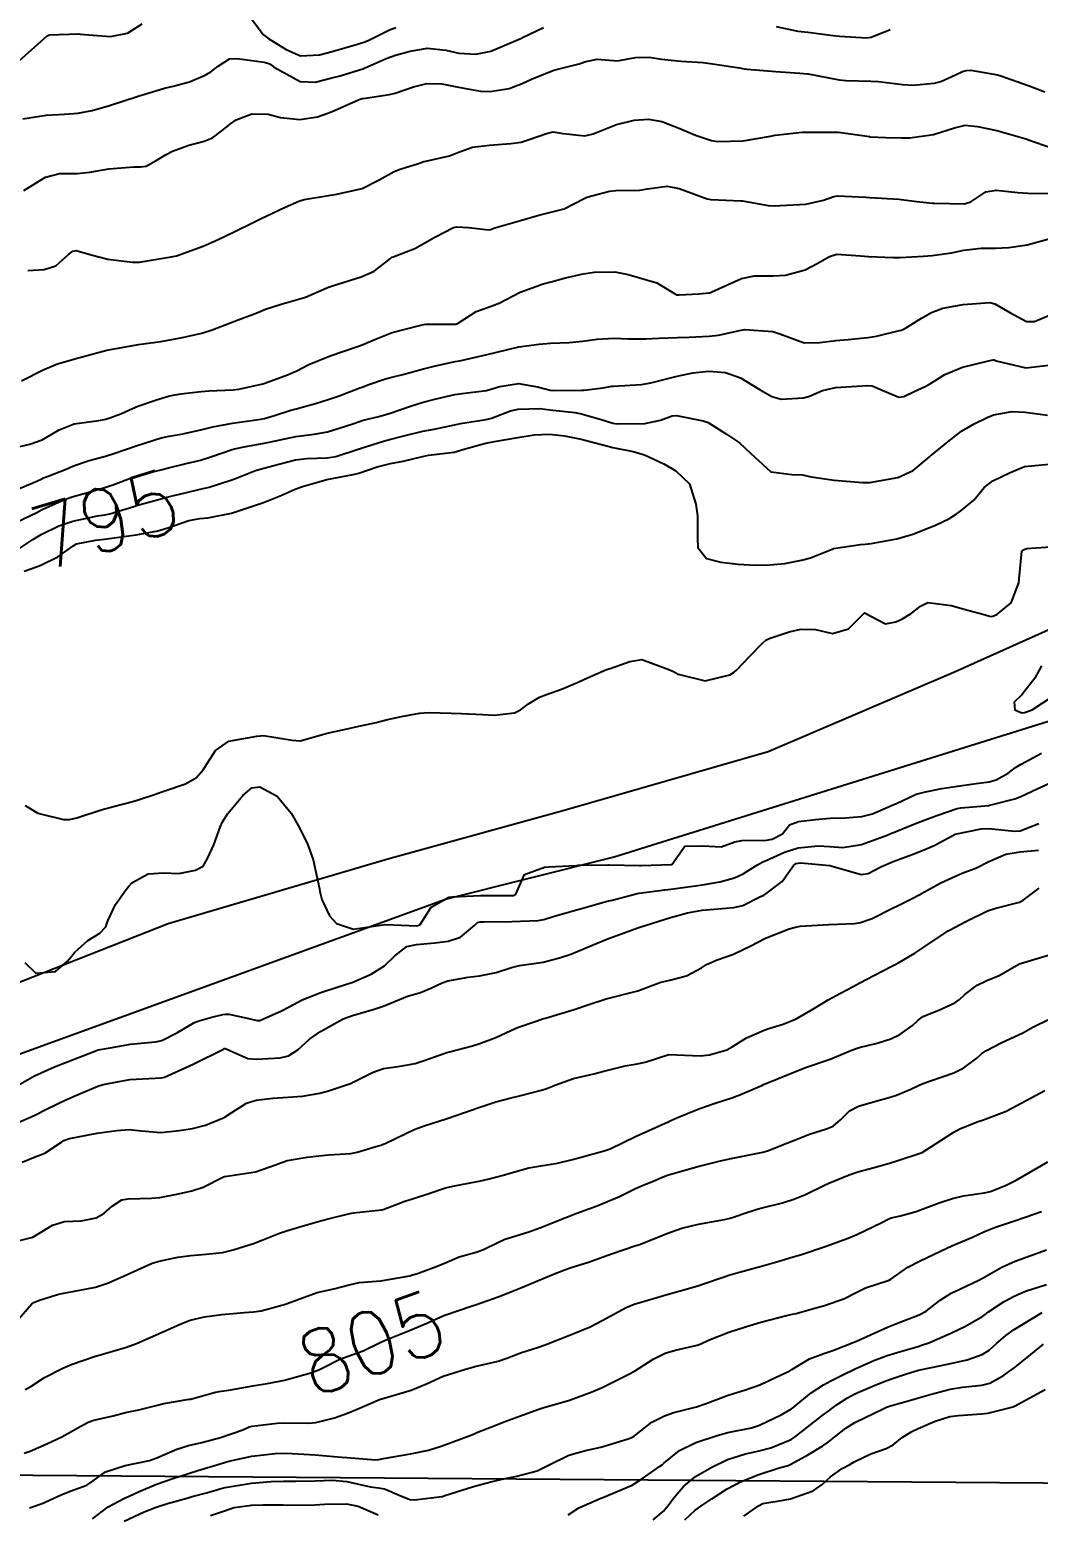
# Model space of a CAD drawing. Header units: metres. Extents: x 307586 to 320046, y 7427249 to 7434250.
# Drawn here: x 319369 to 319432.6, y 7428859.9 to 7428953.5 of the extents above; entities that cross this region are included whole.
import ezdxf
from ezdxf.enums import TextEntityAlignment as Align

# ---------------------------------------------------------------- set-up
doc = ezdxf.new("R2010")
doc.units = ezdxf.units.M
doc.header["$MEASUREMENT"] = 0
doc.linetypes.add('CONTINUO', pattern=[0])
for name, color, linetype in [('Cotas', 45, 'Continuous'), ('Curvas de Nivel 1m', 11, 'Continuous'), ('Curvas de Nivel 5m', 15, 'Continuous'), ('TEXTO', 45, 'Continuous'), ('Vias Secundárias', 230, 'Continuous')]:
    doc.layers.add(name, color=color, linetype=linetype)
doc.styles.add('Style-STANDARD', font='STANDARD.shx')

msp = doc.modelspace()

# ---------------------------------------------------------------- linework, layer by layer
at = {"layer": 'Curvas de Nivel 1m', "flags": 128}
for points, elevation in [([(319382.571, 7428954.732), (319383.719, 7428953.204), (319384.071, 7428952.963), (319385.152, 7428952.271), (319386.06, 7428951.873), (319387.269, 7428951.95), (319388.063, 7428952.164), (319389.507, 7428952.568), (319390.069, 7428952.742), (319390.342, 7428952.846), (319390.884, 7428953.112), (319391.67, 7428953.511), (319392.079, 7428953.662)], 787), ([(319368.124, 7428951.389), (319370.071, 7428953.133), (319370.224, 7428953.206), (319372.072, 7428953.262), (319372.156, 7428953.256), (319374.071, 7428953.098), (319375.148, 7428953.304), (319376.079, 7428953.907)], 787), ([(319368.533, 7428947.907), (319370.011, 7428948.139), (319371.163, 7428948.197), (319372.012, 7428948.262), (319372.908, 7428948.437), (319374.017, 7428948.749), (319375.691, 7428949.295), (319375.942, 7428949.373), (319376.025, 7428949.4), (319377.471, 7428949.836), (319378.033, 7428949.961), (319379.056, 7428950.236), (319380.044, 7428950.669), (319380.402, 7428950.882), (319380.859, 7428951.232), (319381.59, 7428951.692), (319382.058, 7428951.719), (319383.78, 7428951.478), (319384.055, 7428951.393), (319384.18, 7428951.324), (319384.352, 7428951.196), (319386.039, 7428950.272), (319386.987, 7428950.212), (319388.043, 7428950.486), (319388.559, 7428950.629), (319390.052, 7428951.081), (319390.082, 7428951.09), (319390.137, 7428951.119), (319391.462, 7428951.703), (319392.061, 7428951.916), (319392.977, 7428952.178), (319394.066, 7428952.369), (319395.242, 7428952.24), (319396.063, 7428952.058), (319397.125, 7428951.977), (319398.064, 7428952.167), (319400.015, 7428953.001), (319400.054, 7428953.019), (319400.073, 7428953.028), (319401.402, 7428953.668)], 788), ([(319416.087, 7428953.734), (319417.434, 7428953.445), (319418.082, 7428953.381), (319419.677, 7428953.168), (319420.078, 7428953.116), (319421.805, 7428953.014), (319422.078, 7428953.055), (319423.275, 7428953.538)], 788), ([(319368.597, 7428943.38), (319369.962, 7428944.219), (319370.86, 7428944.455), (319371.964, 7428944.466), (319372.759, 7428944.539), (319373.967, 7428944.749), (319375.555, 7428944.882), (319375.969, 7428944.876), (319376.333, 7428944.922), (319376.964, 7428945.28), (319377.588, 7428945.665), (319377.982, 7428945.867), (319379.007, 7428946.235), (319379.992, 7428946.498), (319380.513, 7428946.717), (319381.194, 7428947.228), (319381.64, 7428947.591), (319382.009, 7428947.844), (319383.002, 7428948.221), (319384.013, 7428948.206), (319384.808, 7428947.985), (319386.01, 7428947.855), (319387.145, 7428948.026), (319388.015, 7428948.344), (319389.758, 7428949.124), (319389.963, 7428949.182), (319390.024, 7428949.191), (319391.683, 7428949.449), (319392.029, 7428949.536), (319393.203, 7428949.921), (319394.039, 7428950.139), (319394.982, 7428950.123), (319396.036, 7428949.895), (319397.412, 7428949.656), (319398.032, 7428949.632), (319399.236, 7428949.811), (319400.04, 7428950.125), (319400.636, 7428950.402), (319402.053, 7428950.98), (319403.639, 7428951.382), (319404.059, 7428951.528), (319404.772, 7428951.661), (319406.059, 7428951.575), (319407.211, 7428951.769), (319408.062, 7428951.801), (319408.841, 7428951.678), (319410.06, 7428951.55), (319411.475, 7428951.45), (319412.058, 7428951.384), (319413.767, 7428951.132), (319414.055, 7428951.067), (319414.25, 7428951.032), (319416.054, 7428950.903), (319417.567, 7428950.795), (319418.052, 7428950.75), (319418.095, 7428950.746), (319420.047, 7428950.365), (319420.478, 7428950.324), (319422.046, 7428950.29), (319422.529, 7428950.252), (319424.043, 7428950.066), (319424.717, 7428950.036), (319426.045, 7428950.156), (319426.465, 7428950.267), (319427.403, 7428950.677), (319427.84, 7428950.887), (319428.056, 7428950.955), (319428.362, 7428950.972), (319430.053, 7428950.674), (319430.182, 7428950.639), (319432.043, 7428949.979), (319433.03, 7428949.618)], 789), ([(319368.451, 7428931.38), (319369.82, 7428932.06), (319370.733, 7428932.442), (319371.827, 7428932.771), (319373.833, 7428933.31), (319375.837, 7428933.677), (319377.249, 7428933.866), (319377.84, 7428933.958), (319378.706, 7428934.121), (319379.844, 7428934.379), (319380.487, 7428934.593), (319381.852, 7428935.115), (319382.128, 7428935.216), (319383.362, 7428935.695), (319383.863, 7428935.894), (319384.834, 7428936.22), (319385.873, 7428936.499), (319386.376, 7428936.664), (319387.528, 7428937.154), (319387.768, 7428937.267), (319387.885, 7428937.317), (319388.137, 7428937.398), (319389.891, 7428937.932), (319390.705, 7428938.302), (319391.747, 7428939.102), (319391.834, 7428939.171), (319391.904, 7428939.204), (319393.269, 7428939.73), (319393.918, 7428940.073), (319394.547, 7428940.447), (319395.727, 7428941.053), (319395.933, 7428941.088), (319396.653, 7428941.043), (319397.931, 7428940.901), (319398.042, 7428940.917), (319398.329, 7428941.024), (319399.938, 7428941.491), (319401.095, 7428941.835), (319401.943, 7428942.029), (319402.691, 7428942.227), (319403.952, 7428942.872), (319404.137, 7428942.957), (319405.558, 7428943.337), (319405.96, 7428943.382), (319407.467, 7428943.409), (319407.962, 7428943.483), (319409.19, 7428943.666), (319409.963, 7428943.52), (319411.731, 7428942.862), (319411.952, 7428942.809), (319413.852, 7428942.741), (319413.952, 7428942.733), (319415.582, 7428942.447), (319415.949, 7428942.425), (319416.319, 7428942.436), (319417.95, 7428942.524), (319419.069, 7428942.773), (319419.714, 7428943.006), (319419.957, 7428943.047), (319421.731, 7428942.968), (319421.956, 7428942.95), (319423.831, 7428942.836), (319423.955, 7428942.822), (319424.953, 7428942.7), (319425.952, 7428942.586), (319426.057, 7428942.584), (319427.952, 7428942.553), (319428.359, 7428942.664), (319429.314, 7428943.299), (319429.964, 7428943.411), (319431.32, 7428943.269), (319431.962, 7428943.224), (319433.357, 7428943.204)], 791), ([(319367.996, 7428927.15), (319368.985, 7428927.372), (319369.766, 7428927.651), (319370.838, 7428928.284), (319371.776, 7428928.661), (319373.342, 7428928.88), (319373.78, 7428928.968), (319374.037, 7428929.051), (319374.732, 7428929.301), (319375.459, 7428929.622), (319375.79, 7428929.769), (319376.91, 7428930.165), (319377.8, 7428930.428), (319378.503, 7428930.559), (319379.805, 7428930.712), (319380.288, 7428930.753), (319381.807, 7428930.807), (319382.171, 7428930.851), (319383.686, 7428931.192), (319383.813, 7428931.229), (319385.244, 7428931.751), (319385.821, 7428932.016), (319386.581, 7428932.407), (319387.831, 7428932.915), (319388.474, 7428933.14), (319389.838, 7428933.616), (319390.906, 7428934.046), (319391.846, 7428934.42), (319393.656, 7428934.878), (319393.852, 7428934.933), (319393.964, 7428934.957), (319395.852, 7428934.962), (319395.927, 7428934.974), (319396.076, 7428935.048), (319397.154, 7428935.747), (319397.868, 7428936.01), (319398.604, 7428936.287), (319399.882, 7428936.956), (319399.913, 7428936.969), (319399.99, 7428936.999), (319401.381, 7428937.492), (319401.889, 7428937.624), (319402.79, 7428937.865), (319403.895, 7428938.136), (319404.613, 7428938.226), (319405.896, 7428938.246), (319406.736, 7428938.08), (319407.891, 7428937.756), (319408.551, 7428937.562), (319409.667, 7428936.883), (319409.805, 7428936.804), (319409.882, 7428936.792), (319409.966, 7428936.795), (319411.204, 7428936.867), (319411.82, 7428936.924), (319411.884, 7428936.936), (319412.01, 7428936.984), (319413.893, 7428937.834), (319414.712, 7428938.005), (319415.895, 7428937.994), (319416.662, 7428938.035), (319417.899, 7428938.386), (319418.674, 7428938.778), (319419.446, 7428939.231), (319419.912, 7428939.367), (319421.396, 7428939.26), (319421.91, 7428939.217), (319423.46, 7428939.167), (319423.91, 7428939.162), (319425.372, 7428939.235), (319425.912, 7428939.286), (319427.132, 7428939.46), (319427.917, 7428939.622), (319429.012, 7428939.746), (319429.92, 7428939.748), (319430.763, 7428939.789), (319431.923, 7428939.948), (319433.821, 7428940.482)], 792), ([(319367.722, 7428924.337), (319369.421, 7428925.056), (319369.731, 7428925.201), (319369.843, 7428925.248), (319370.145, 7428925.356), (319371.277, 7428925.807), (319371.743, 7428926.004), (319372.73, 7428926.344), (319373.753, 7428926.618), (319374.278, 7428926.782), (319375.763, 7428927.29), (319377.266, 7428927.777), (319377.769, 7428927.89), (319378.526, 7428928.014), (319379.773, 7428928.278), (319380.54, 7428928.467), (319381.778, 7428928.714), (319383.553, 7428928.966), (319383.781, 7428929.008), (319384.416, 7428929.184), (319385.446, 7428929.516), (319385.79, 7428929.613), (319387.008, 7428929.945), (319387.799, 7428930.196), (319388.502, 7428930.439), (319389.81, 7428930.937), (319389.946, 7428930.984), (319390.314, 7428931.115), (319391.42, 7428931.501), (319391.818, 7428931.613), (319392.515, 7428931.784), (319393.824, 7428932.136), (319394.574, 7428932.314), (319395.828, 7428932.586), (319396.211, 7428932.664), (319397.833, 7428933.03), (319399.838, 7428933.515), (319401.127, 7428933.7), (319401.844, 7428933.749), (319403.012, 7428933.796), (319403.847, 7428933.888), (319404.775, 7428934.015), (319405.85, 7428934.06), (319406.738, 7428934.033), (319407.85, 7428934.02), (319408.682, 7428934.066), (319409.851, 7428934.113), (319410.587, 7428934.138), (319411.853, 7428934.199), (319412.443, 7428934.263), (319413.859, 7428934.58), (319414.081, 7428934.607), (319415.858, 7428934.495), (319416.314, 7428934.347), (319417.848, 7428933.779), (319418.832, 7428933.791), (319419.85, 7428933.927), (319420.616, 7428933.988), (319421.853, 7428934.101), (319422.403, 7428934.184), (319423.86, 7428934.544), (319423.987, 7428934.583), (319424.241, 7428934.706), (319425.24, 7428935.325), (319425.873, 7428935.681), (319426.602, 7428935.956), (319427.878, 7428936.189), (319429.549, 7428936.315), (319429.879, 7428936.227), (319430.816, 7428935.688), (319431.868, 7428935.111), (319432.382, 7428935.126), (319433.874, 7428935.747)], 793), ([(319367.701, 7428922.24), (319369.415, 7428923.069), (319369.712, 7428923.235), (319369.796, 7428923.276), (319369.992, 7428923.357), (319371.174, 7428923.89), (319371.72, 7428924.086), (319372.783, 7428924.383), (319373.726, 7428924.647), (319374.224, 7428924.809), (319375.495, 7428925.292), (319375.664, 7428925.361), (319375.734, 7428925.382), (319377.249, 7428925.766), (319377.742, 7428925.897), (319378.838, 7428926.162), (319379.75, 7428926.38), (319380.412, 7428926.575), (319381.76, 7428927.051), (319381.89, 7428927.089), (319382.508, 7428927.209), (319383.765, 7428927.437), (319384.093, 7428927.514), (319385.77, 7428927.86), (319386.926, 7428928.004), (319387.773, 7428928.166), (319389.295, 7428928.644), (319389.78, 7428928.818), (319390.011, 7428928.888), (319390.929, 7428929.109), (319391.598, 7428929.29), (319391.787, 7428929.353), (319393.075, 7428929.799), (319393.797, 7428930.029), (319394.613, 7428930.25), (319395.805, 7428930.506), (319396.272, 7428930.58), (319397.809, 7428930.776), (319398.015, 7428930.822), (319398.648, 7428931.017), (319399.815, 7428931.2), (319401.022, 7428930.988), (319401.81, 7428930.789), (319402.018, 7428930.769), (319403.81, 7428930.784), (319403.967, 7428930.792), (319405.17, 7428930.936), (319405.713, 7428931.032), (319405.814, 7428931.042), (319407.575, 7428931.153), (319407.816, 7428931.177), (319408.158, 7428931.246), (319409.821, 7428931.67), (319410.812, 7428931.881), (319411.824, 7428931.982), (319412.882, 7428931.903), (319413.82, 7428931.564), (319415.07, 7428930.817), (319415.807, 7428930.394), (319416.386, 7428930.222), (319417.806, 7428930.299), (319418.182, 7428930.41), (319418.996, 7428930.772), (319419.815, 7428930.947), (319421.503, 7428931.057), (319421.816, 7428931.079), (319422.142, 7428931.061), (319422.903, 7428930.724), (319423.807, 7428930.337), (319424.126, 7428930.389), (319424.775, 7428930.7), (319425.489, 7428931.02), (319425.818, 7428931.214), (319426.721, 7428931.784), (319427.829, 7428932.247), (319429.484, 7428932.645), (319429.778, 7428932.696), (319429.834, 7428932.693), (319429.969, 7428932.639), (319431.829, 7428932.205), (319433.65, 7428932.411)], 794), ([(319368.636, 7428919.375), (319369.394, 7428919.637), (319369.669, 7428919.739), (319370.757, 7428920.268), (319371.687, 7428920.952), (319371.936, 7428921.089), (319373.136, 7428921.318), (319373.694, 7428921.392), (319375.374, 7428921.616), (319375.697, 7428921.667), (319377.053, 7428921.922), (319377.701, 7428922.105), (319379.01, 7428922.555), (319379.707, 7428922.688), (319380.208, 7428922.735), (319381.711, 7428923.035), (319382.272, 7428923.212), (319383.718, 7428923.704), (319384.777, 7428924.125), (319385.727, 7428924.539), (319386.194, 7428924.7), (319387.733, 7428925.15), (319389.396, 7428925.467), (319389.74, 7428925.561), (319390.908, 7428925.946), (319391.749, 7428926.151), (319392.539, 7428926.301), (319393.756, 7428926.607), (319394.142, 7428926.681), (319395.76, 7428926.882), (319395.898, 7428926.911), (319396.305, 7428927.045), (319397.439, 7428927.36), (319397.767, 7428927.438), (319398.298, 7428927.552), (319399.771, 7428927.799), (319400.798, 7428927.965), (319401.773, 7428928.013), (319402.716, 7428927.91), (319403.77, 7428927.688), (319405.453, 7428927.246), (319405.765, 7428927.172), (319407.05, 7428926.917), (319407.761, 7428926.715), (319408.996, 7428926.133), (319409.751, 7428925.692), (319410.598, 7428924.871), (319411.004, 7428923.587), (319411.106, 7428922.866), (319411.119, 7428921.445), (319411.125, 7428920.866), (319411.682, 7428920.165), (319412.583, 7428919.943), (319413.678, 7428919.819), (319414.745, 7428919.751), (319415.677, 7428919.77), (319416.626, 7428919.853), (319417.682, 7428920.052), (319418.251, 7428920.215), (319419.603, 7428920.761), (319419.693, 7428920.79), (319421.389, 7428921.05), (319421.696, 7428921.082), (319422.079, 7428921.116), (319423.7, 7428921.401), (319424.691, 7428921.712), (319425.707, 7428922.106), (319426.121, 7428922.273), (319426.977, 7428922.677), (319427.427, 7428922.963), (319427.72, 7428923.174), (319428.541, 7428923.847), (319429.201, 7428924.648), (319429.747, 7428925.063), (319430.8, 7428925.582), (319431.756, 7428925.966), (319433.279, 7428926.118)], 796), ([(319368.693, 7428904.58), (319369.48, 7428904.103), (319371.116, 7428903.704), (319371.476, 7428903.693), (319371.943, 7428903.798), (319373.483, 7428904.312), (319374.263, 7428904.524), (319375.488, 7428904.846), (319375.829, 7428904.948), (319376.841, 7428905.277), (319377.321, 7428905.446), (319377.496, 7428905.504), (319378.797, 7428905.958), (319379.51, 7428906.351), (319379.927, 7428906.825), (319380.166, 7428907.234), (319380.703, 7428908.056), (319381.537, 7428908.649), (319383.301, 7428908.954), (319383.541, 7428908.988), (319383.736, 7428908.993), (319385.538, 7428908.706), (319386.039, 7428908.664), (319387.542, 7428909.081), (319387.753, 7428909.147), (319389.205, 7428909.468), (319389.549, 7428909.537), (319390.836, 7428909.825), (319391.556, 7428910.002), (319392.446, 7428910.201), (319393.563, 7428910.415), (319394.171, 7428910.457), (319395.563, 7428910.411), (319396.212, 7428910.395), (319397.562, 7428910.329), (319398.298, 7428910.283), (319399.564, 7428910.431), (319399.94, 7428910.623), (319400.439, 7428910.991), (319401.146, 7428911.415), (319401.579, 7428911.579), (319402.541, 7428911.924), (319403.587, 7428912.375), (319403.985, 7428912.55), (319404.847, 7428912.937), (319405.365, 7428913.164), (319405.598, 7428913.237), (319406.848, 7428913.673), (319407.606, 7428913.788), (319409.309, 7428913.173), (319409.595, 7428913.03), (319409.902, 7428912.877), (319411.589, 7428912.452), (319413.16, 7428912.836), (319413.431, 7428912.997), (319413.598, 7428913.136), (319414.421, 7428914.012), (319415.202, 7428914.814), (319415.425, 7428915.011), (319415.626, 7428915.127), (319416.897, 7428915.531), (319417.632, 7428915.716), (319418.552, 7428915.696), (319419.63, 7428915.427), (319420.643, 7428915.74), (319421.643, 7428916.74), (319422.97, 7428916.054), (319423.638, 7428916.168), (319424.015, 7428916.331), (319424.604, 7428916.7), (319425.181, 7428917.161), (319425.65, 7428917.386), (319427.125, 7428917.199), (319427.647, 7428917.052), (319427.947, 7428916.966), (319429.112, 7428916.648), (319429.529, 7428916.529), (319429.642, 7428916.504), (319429.758, 7428916.523), (319429.991, 7428916.637), (319430.9, 7428917.378), (319431.387, 7428918.623), (319431.415, 7428918.874), (319431.585, 7428920.621), (319431.642, 7428920.672), (319431.694, 7428920.704), (319431.874, 7428920.796), (319433.696, 7428920.93)], 797), ([(319432.82, 7428913.387), (319432.399, 7428912.608), (319431.582, 7428911.566), (319431.095, 7428911.107), (319431.131, 7428910.624), (319431.57, 7428910.438), (319431.737, 7428910.451), (319432.232, 7428910.61), (319433.582, 7428911.503)], 797), ([(319368.674, 7428894.679), (319369.359, 7428894.01), (319370.601, 7428894.107), (319371.367, 7428894.769), (319371.821, 7428895.333), (319372.64, 7428896.066), (319373.391, 7428896.535), (319373.779, 7428896.924), (319373.912, 7428897.305), (319374.381, 7428898.333), (319375.07, 7428899.294), (319375.23, 7428899.488), (319375.429, 7428899.699), (319376.447, 7428900.27), (319377.439, 7428900.335), (319378.392, 7428900.302), (319379.442, 7428900.5), (319379.916, 7428900.765), (319380.193, 7428901.233), (319380.598, 7428902.092), (319380.995, 7428903.225), (319381.138, 7428903.562), (319381.481, 7428904.075), (319382.423, 7428905.206), (319383.002, 7428905.696), (319383.501, 7428905.755), (319384.59, 7428905.179), (319385.482, 7428904.103), (319385.998, 7428903.165), (319386.528, 7428902.094), (319386.854, 7428901.156), (319387.257, 7428899.32), (319387.284, 7428899.151), (319387.418, 7428898.645), (319387.892, 7428897.627), (319388.334, 7428897.136), (319389.398, 7428896.779), (319389.688, 7428896.827), (319391.403, 7428897.08), (319391.424, 7428897.078), (319393.402, 7428897), (319393.464, 7428897.007), (319393.605, 7428897.068), (319394.309, 7428898.166), (319395.42, 7428898.795), (319395.638, 7428898.83), (319397.422, 7428898.899), (319399.32, 7428898.9), (319399.422, 7428898.901), (319399.509, 7428898.912), (319399.657, 7428898.998), (319400.204, 7428900.229), (319401.449, 7428900.696), (319401.706, 7428900.72), (319403.451, 7428900.807), (319403.586, 7428900.814), (319405.452, 7428900.848), (319405.533, 7428900.847), (319407.451, 7428900.795), (319407.561, 7428900.799), (319409.453, 7428900.867), (319409.505, 7428900.879), (319410.323, 7428902.012), (319411.465, 7428902.033), (319412.607, 7428901.985), (319413.467, 7428902.288), (319413.917, 7428902.377), (319415.469, 7428902.393), (319415.818, 7428902.457), (319416.47, 7428902.8), (319416.922, 7428903.355), (319417.485, 7428903.568), (319418.555, 7428903.705), (319419.488, 7428903.776), (319420.425, 7428903.815), (319421.49, 7428903.89), (319422.159, 7428904.064), (319423.502, 7428904.639), (319423.552, 7428904.659), (319423.663, 7428904.708), (319424.916, 7428905.289), (319425.51, 7428905.44), (319426.54, 7428905.652), (319427.514, 7428905.814), (319428.85, 7428905.984), (319429.517, 7428906.074), (319429.954, 7428906.2), (319430.707, 7428906.628), (319431.174, 7428906.976), (319431.529, 7428907.197), (319432.817, 7428907.882)], 798), ([(319367.901, 7428886.753), (319368.981, 7428887.365), (319369.285, 7428887.526), (319370.549, 7428888.089), (319371.293, 7428888.389), (319373.078, 7428889.091), (319373.302, 7428889.17), (319373.415, 7428889.196), (319374.059, 7428889.302), (319375.108, 7428889.49), (319375.306, 7428889.52), (319376.915, 7428889.668), (319377.31, 7428889.763), (319378.309, 7428890.264), (319379.327, 7428890.872), (319379.584, 7428890.983), (319380.464, 7428891.229), (319381.159, 7428891.397), (319381.335, 7428891.422), (319381.533, 7428891.415), (319382.505, 7428891.202), (319383.33, 7428891.02), (319383.49, 7428891.029), (319383.877, 7428891.185), (319384.873, 7428891.639), (319385.34, 7428891.883), (319386.175, 7428892.332), (319387.349, 7428892.787), (319388.445, 7428893.134), (319389.356, 7428893.446), (319390.525, 7428893.945), (319391.367, 7428894.472), (319392.025, 7428895.09), (319392.777, 7428895.684), (319393.384, 7428895.819), (319394.533, 7428895.911), (319395.388, 7428896.034), (319396.163, 7428896.271), (319397.053, 7428897.034), (319397.233, 7428897.203), (319397.405, 7428897.247), (319397.622, 7428897.244), (319399.406, 7428897.266), (319401.06, 7428897.33), (319401.407, 7428897.391), (319402.011, 7428897.573), (319403.413, 7428897.977), (319404.164, 7428898.194), (319405.419, 7428898.541), (319405.727, 7428898.62), (319406.849, 7428898.916), (319407.312, 7428899.024), (319407.425, 7428899.045), (319409.054, 7428899.26), (319409.429, 7428899.307), (319410.809, 7428899.489), (319411.434, 7428899.577), (319412.514, 7428899.767), (319413.441, 7428900.016), (319413.999, 7428900.27), (319414.863, 7428900.816), (319415.245, 7428901.022), (319415.456, 7428901.113), (319416.612, 7428901.648), (319417.464, 7428901.908), (319418.733, 7428902.039), (319419.465, 7428901.998), (319420.279, 7428901.937), (319421.467, 7428902.121), (319423.076, 7428902.716), (319423.351, 7428902.835), (319423.476, 7428902.883), (319424.771, 7428903.41), (319425.488, 7428903.682), (319426.224, 7428903.951), (319427.499, 7428904.388), (319427.73, 7428904.436), (319429.502, 7428904.592), (319429.544, 7428904.598), (319429.729, 7428904.638), (319431.132, 7428904.998), (319431.508, 7428905.145), (319432.544, 7428905.636), (319433.518, 7428906.082)], 799), ([(319368.49, 7428882.091), (319369.218, 7428882.384), (319369.921, 7428882.658), (319370.982, 7428883.343), (319371.135, 7428883.439), (319371.234, 7428883.489), (319371.48, 7428883.581), (319373.239, 7428883.918), (319374.468, 7428884.071), (319375.242, 7428884.148), (319376.03, 7428884.068), (319377.24, 7428883.96), (319378.413, 7428884.077), (319379.243, 7428884.202), (319380.07, 7428884.406), (319381.25, 7428884.895), (319381.737, 7428885.213), (319382.653, 7428885.808), (319383.265, 7428885.991), (319384.327, 7428886.119), (319385.268, 7428886.19), (319386.179, 7428886.246), (319387.272, 7428886.426), (319387.829, 7428886.58), (319389.282, 7428887.069), (319389.318, 7428887.084), (319389.39, 7428887.119), (319390.639, 7428887.757), (319391.292, 7428887.981), (319392.349, 7428888.14), (319393.295, 7428888.304), (319393.865, 7428888.496), (319395.302, 7428889.002), (319395.459, 7428889.048), (319396.909, 7428889.425), (319397.311, 7428889.546), (319398.379, 7428889.948), (319399.324, 7428890.384), (319399.754, 7428890.569), (319400.936, 7428890.984), (319401.233, 7428891.082), (319401.334, 7428891.114), (319401.527, 7428891.169), (319403.341, 7428891.709), (319404.257, 7428892.028), (319405.347, 7428892.388), (319407.353, 7428892.9), (319408.809, 7428893.437), (319409.363, 7428893.574), (319410.41, 7428893.827), (319411.375, 7428894.348), (319411.683, 7428894.551), (319412.364, 7428894.845), (319413.387, 7428895.208), (319414.486, 7428895.725), (319415.397, 7428896.218), (319416.902, 7428896.795), (319417.295, 7428896.9), (319417.404, 7428896.937), (319417.591, 7428896.974), (319419.406, 7428897.074), (319421.011, 7428897.14), (319421.407, 7428897.192), (319422.144, 7428897.462), (319423.417, 7428898.106), (319423.819, 7428898.306), (319424.616, 7428898.698), (319425.141, 7428898.979), (319425.43, 7428899.146), (319426.433, 7428899.685), (319427.445, 7428900.153), (319427.806, 7428900.306), (319428.711, 7428900.651), (319429.457, 7428901.02), (319430.57, 7428901.521), (319431.463, 7428901.66), (319432.621, 7428901.759)], 801), ([(319367.585, 7428876.947), (319369.163, 7428877.36), (319370.405, 7428878.114), (319371.173, 7428878.348), (319372.233, 7428878.383), (319373.175, 7428878.568), (319373.646, 7428878.837), (319374.184, 7428879.3), (319374.781, 7428879.702), (319375.19, 7428879.772), (319376.656, 7428879.803), (319377.192, 7428879.857), (319378.365, 7428880.079), (319379.199, 7428880.279), (319379.929, 7428880.506), (319381.212, 7428881.151), (319381.26, 7428881.171), (319381.561, 7428881.215), (319383.216, 7428881.479), (319384.489, 7428881.909), (319385.223, 7428882.193), (319386.476, 7428882.402), (319387.226, 7428882.48), (319387.82, 7428882.541), (319389.228, 7428882.638), (319389.632, 7428882.713), (319390.955, 7428883.103), (319391.17, 7428883.164), (319391.234, 7428883.188), (319391.404, 7428883.266), (319393.244, 7428884.141), (319393.919, 7428884.39), (319395.251, 7428884.809), (319395.92, 7428885.04), (319396.895, 7428885.389), (319397.26, 7428885.517), (319398.383, 7428885.892), (319399.27, 7428886.124), (319399.971, 7428886.295), (319401.278, 7428886.631), (319401.542, 7428886.713), (319402.164, 7428886.967), (319403.287, 7428887.358), (319404.571, 7428887.657), (319405.292, 7428887.838), (319406.546, 7428888.161), (319407.297, 7428888.284), (319407.806, 7428888.387), (319409.303, 7428888.88), (319411.302, 7428888.79), (319411.864, 7428888.852), (319412.967, 7428889.176), (319413.311, 7428889.357), (319414.213, 7428889.928), (319415.327, 7428890.417), (319415.622, 7428890.512), (319416.529, 7428890.792), (319417.336, 7428891.117), (319418.387, 7428891.725), (319419.349, 7428892.323), (319419.628, 7428892.48), (319420.128, 7428892.752), (319420.935, 7428893.169), (319421.363, 7428893.387), (319422.248, 7428893.849), (319423.379, 7428894.454), (319423.548, 7428894.541), (319423.865, 7428894.705), (319424.817, 7428895.268), (319425.393, 7428895.654), (319426.923, 7428896.667), (319427.406, 7428896.939), (319428.004, 7428897.249), (319429.416, 7428897.932), (319429.942, 7428898.111), (319431.422, 7428898.484), (319431.672, 7428898.616), (319432.665, 7428899.371)], 802), ([(319368.278, 7428872.186), (319369.11, 7428873.137), (319369.233, 7428873.237), (319369.54, 7428873.356), (319370.725, 7428873.736), (319371.118, 7428873.821), (319371.704, 7428873.916), (319373.122, 7428874.204), (319373.95, 7428874.477), (319375.13, 7428874.984), (319375.774, 7428875.28), (319376.705, 7428875.701), (319377.142, 7428875.834), (319378.313, 7428876.081), (319379.147, 7428876.202), (319380.112, 7428876.267), (319381.15, 7428876.388), (319381.808, 7428876.555), (319383.16, 7428876.98), (319383.315, 7428877.034), (319383.69, 7428877.185), (319384.734, 7428877.608), (319385.169, 7428877.756), (319386.016, 7428878.002), (319387.175, 7428878.34), (319387.805, 7428878.505), (319389.18, 7428878.838), (319389.417, 7428878.882), (319391.183, 7428879.076), (319391.286, 7428879.098), (319392.655, 7428879.614), (319393.194, 7428879.795), (319394.151, 7428880.108), (319395.204, 7428880.464), (319395.674, 7428880.575), (319397.21, 7428880.858), (319397.344, 7428880.885), (319397.888, 7428881.013), (319398.943, 7428881.276), (319399.217, 7428881.362), (319400.475, 7428881.733), (319401.222, 7428881.85), (319402.272, 7428882.013), (319403.226, 7428882.245), (319403.769, 7428882.403), (319405.232, 7428882.789), (319405.593, 7428882.925), (319407.241, 7428883.714), (319408.051, 7428884.086), (319409.259, 7428884.626), (319409.435, 7428884.703), (319409.814, 7428884.874), (319410.835, 7428885.297), (319411.269, 7428885.463), (319412.233, 7428885.806), (319413.276, 7428886.149), (319413.774, 7428886.329), (319414.929, 7428886.814), (319415.174, 7428886.921), (319415.285, 7428886.971), (319415.596, 7428887.115), (319417.293, 7428887.81), (319417.991, 7428888.078), (319419.301, 7428888.52), (319419.475, 7428888.584), (319419.886, 7428888.754), (319420.884, 7428889.17), (319421.311, 7428889.307), (319422.453, 7428889.586), (319423.32, 7428889.862), (319423.886, 7428890.143), (319424.685, 7428890.696), (319425.021, 7428891.009), (319425.339, 7428891.269), (319426.345, 7428891.677), (319427.348, 7428892.137), (319427.653, 7428892.354), (319427.991, 7428892.654), (319428.764, 7428893.244), (319429.366, 7428893.537), (319430.148, 7428893.856), (319431.382, 7428894.571), (319431.415, 7428894.587), (319431.495, 7428894.618), (319433.389, 7428895.18)], 803), ([(319368.681, 7428867.729), (319369.049, 7428867.933), (319369.907, 7428868.499), (319371.06, 7428869.084), (319371.663, 7428869.331), (319373.071, 7428869.822), (319374.22, 7428870.154), (319375.08, 7428870.399), (319375.723, 7428870.641), (319377.093, 7428871.26), (319378.477, 7428871.868), (319379.102, 7428872.106), (319380.005, 7428872.33), (319381.105, 7428872.472), (319382.505, 7428872.597), (319383.107, 7428872.642), (319383.591, 7428872.703), (319385.113, 7428873.129), (319385.211, 7428873.169), (319387.12, 7428873.86), (319388.172, 7428874.08), (319389.125, 7428874.339), (319389.76, 7428874.48), (319391.128, 7428874.598), (319392.961, 7428874.903), (319393.132, 7428874.963), (319393.208, 7428874.993), (319393.442, 7428875.067), (319394.685, 7428875.51), (319395.143, 7428875.71), (319396.083, 7428876.102), (319397.154, 7428876.405), (319397.608, 7428876.564), (319398.52, 7428877.006), (319398.953, 7428877.214), (319399.166, 7428877.291), (319400.466, 7428877.691), (319401.173, 7428877.941), (319402.812, 7428878.588), (319403.181, 7428878.733), (319403.339, 7428878.791), (319403.734, 7428878.944), (319404.788, 7428879.335), (319405.191, 7428879.487), (319406.19, 7428879.924), (319407.206, 7428880.411), (319407.544, 7428880.56), (319408.325, 7428880.889), (319408.943, 7428881.155), (319409.217, 7428881.253), (319410.47, 7428881.618), (319411.223, 7428881.834), (319412.555, 7428882.169), (319413.228, 7428882.306), (319413.663, 7428882.392), (319415.232, 7428882.712), (319415.536, 7428882.805), (319416.757, 7428883.271), (319417.243, 7428883.465), (319418.17, 7428883.849), (319419.254, 7428884.181), (319419.664, 7428884.349), (319420.131, 7428884.751), (319420.702, 7428885.312), (319421.272, 7428885.605), (319422.521, 7428885.967), (319423.278, 7428886.191), (319423.667, 7428886.318), (319424.578, 7428886.697), (319425.051, 7428886.927), (319425.286, 7428887.029), (319425.825, 7428887.219), (319427.294, 7428887.72), (319427.928, 7428888.023), (319428.729, 7428888.646), (319429.037, 7428888.913), (319429.31, 7428889.102), (319430.31, 7428889.638), (319431.325, 7428890.092), (319431.677, 7428890.266), (319432.276, 7428890.606), (319433.338, 7428891.124)], 804), ([(319368.952, 7428860.269), (319369.77, 7428860.536), (319370.96, 7428861.097), (319371.524, 7428861.332), (319372.576, 7428861.708), (319372.973, 7428861.977), (319373.753, 7428862.535), (319374.989, 7428862.948), (319376.543, 7428863.267), (319376.995, 7428863.422), (319378.267, 7428863.981), (319379.003, 7428864.2), (319379.835, 7428864.402), (319381.008, 7428864.706), (319382.434, 7428865.199), (319382.828, 7428865.38), (319383.017, 7428865.431), (319384.588, 7428865.606), (319385.02, 7428865.627), (319386.558, 7428865.609), (319387.021, 7428865.65), (319388.209, 7428865.944), (319389.03, 7428866.243), (319389.645, 7428866.503), (319391.043, 7428867.1), (319393.049, 7428867.699), (319394.009, 7428868.105), (319395.058, 7428868.573), (319396.468, 7428869.029), (319396.934, 7428869.152), (319397.065, 7428869.186), (319398.544, 7428869.532), (319399.074, 7428869.709), (319400.005, 7428870.065), (319401.084, 7428870.404), (319401.51, 7428870.55), (319402.509, 7428870.959), (319403.095, 7428871.186), (319404.337, 7428871.701), (319405.105, 7428872.093), (319406.604, 7428872.908), (319407.115, 7428873.117), (319408.485, 7428873.521), (319409.121, 7428873.708), (319410.022, 7428873.973), (319411.134, 7428874.289), (319411.562, 7428874.428), (319412.726, 7428874.836), (319413.144, 7428874.966), (319414.597, 7428875.367), (319415.15, 7428875.523), (319416.181, 7428875.822), (319417.156, 7428876.1), (319417.676, 7428876.257), (319419.163, 7428876.76), (319420.62, 7428877.294), (319421.171, 7428877.517), (319422.74, 7428878.278), (319423.181, 7428878.505), (319423.331, 7428878.559), (319423.921, 7428878.703), (319424.912, 7428878.968), (319425.189, 7428879.072), (319426.353, 7428879.515), (319427.2, 7428879.786), (319427.897, 7428879.958), (319429.206, 7428880.148), (319429.608, 7428880.235), (319430.582, 7428880.626), (319431.002, 7428880.835), (319431.216, 7428880.945), (319432.013, 7428881.401), (319433.228, 7428882.105)], 806), ([(319372.946, 7428859.575), (319373.921, 7428860.333), (319374.967, 7428860.882), (319375.251, 7428861.004), (319375.848, 7428861.277), (319376.978, 7428861.761), (319378.079, 7428862.152), (319378.985, 7428862.44), (319379.593, 7428862.628), (319380.991, 7428863.05), (319381.545, 7428863.212), (319382.996, 7428863.537), (319384.472, 7428863.701), (319384.998, 7428863.719), (319385.546, 7428863.709), (319386.998, 7428863.617), (319388.641, 7428863.479), (319388.996, 7428863.454), (319390.788, 7428863.309), (319390.995, 7428863.324), (319391.294, 7428863.393), (319392.999, 7428863.681), (319394.142, 7428863.918), (319395.004, 7428864.18), (319396.873, 7428864.883), (319397.012, 7428864.941), (319397.067, 7428864.965), (319397.192, 7428865.018), (319398.492, 7428865.535), (319399.024, 7428865.732), (319399.944, 7428866.076), (319401.035, 7428866.474), (319401.416, 7428866.596), (319402.676, 7428866.955), (319403.044, 7428867.072), (319404.409, 7428867.577), (319405.052, 7428867.849), (319406.981, 7428868.82), (319407.063, 7428868.859), (319407.089, 7428868.873), (319407.133, 7428868.899), (319408.311, 7428869.651), (319409.08, 7428870.027), (319409.728, 7428870.229), (319411.088, 7428870.545), (319411.323, 7428870.622), (319411.814, 7428870.849), (319413.098, 7428871.348), (319414.203, 7428871.717), (319415.105, 7428871.992), (319416.724, 7428872.4), (319417.11, 7428872.484), (319417.347, 7428872.541), (319418.135, 7428872.77), (319418.897, 7428872.982), (319419.117, 7428873.039), (319420.392, 7428873.479), (319421.13, 7428873.862), (319421.715, 7428874.151), (319423.141, 7428874.61), (319423.21, 7428874.641), (319423.312, 7428874.708), (319424.394, 7428875.454), (319425.155, 7428875.85), (319426.854, 7428876.665), (319427.164, 7428876.805), (319428.465, 7428877.352), (319429.173, 7428877.682), (319429.848, 7428877.962), (319431.181, 7428878.403), (319431.793, 7428878.611), (319432.816, 7428878.968)], 807), ([(319374.945, 7428859.436), (319376.206, 7428860.019), (319376.959, 7428860.319), (319377.674, 7428860.541), (319378.968, 7428860.91), (319379.227, 7428860.979), (319380.128, 7428861.228), (319380.782, 7428861.414), (319380.975, 7428861.47), (319381.312, 7428861.55), (319382.979, 7428861.831), (319384.215, 7428861.943), (319384.981, 7428861.965), (319385.777, 7428861.954), (319386.981, 7428861.975), (319388.089, 7428862.022), (319388.981, 7428861.937), (319390.478, 7428861.605), (319390.977, 7428861.539), (319391.363, 7428861.48), (319392.289, 7428861.08), (319392.969, 7428860.789), (319393.267, 7428860.769), (319394.972, 7428860.98), (319395.026, 7428860.996), (319395.178, 7428861.047), (319396.979, 7428861.624), (319398.082, 7428861.909), (319398.984, 7428862.122), (319399.716, 7428862.262), (319400.989, 7428862.607), (319401.72, 7428862.969), (319402.999, 7428863.605), (319404.049, 7428863.893), (319405.005, 7428864.098), (319406.731, 7428864.625), (319407.011, 7428864.735), (319407.116, 7428864.795), (319407.248, 7428864.898), (319408.227, 7428865.685), (319409.031, 7428866.084), (319409.628, 7428866.281), (319411.04, 7428866.65), (319411.664, 7428866.851), (319413.048, 7428867.376), (319414.151, 7428867.72), (319415.055, 7428868.041), (319416.675, 7428868.786), (319416.936, 7428868.911), (319417.066, 7428868.992), (319418.171, 7428869.675), (319419.082, 7428870.004), (319419.643, 7428870.196), (319421.033, 7428870.741), (319421.073, 7428870.76), (319421.093, 7428870.767), (319421.143, 7428870.788), (319423.103, 7428871.679), (319423.835, 7428871.973), (319425.11, 7428872.439), (319425.544, 7428872.684), (319426.423, 7428873.371), (319427.13, 7428873.808), (319427.698, 7428874.091), (319428.857, 7428874.643), (319429.049, 7428874.736), (319429.144, 7428874.793), (319430.32, 7428875.46), (319431.155, 7428875.831), (319433.127, 7428876.555)], 808), ([(319402.956, 7428859.821), (319403.623, 7428860.283), (319404.972, 7428860.863), (319405.023, 7428860.879), (319405.148, 7428860.927), (319406.981, 7428861.701), (319407.713, 7428862.165), (319408.715, 7428862.883), (319408.883, 7428862.992), (319408.995, 7428863.084), (319409.985, 7428863.888), (319411.008, 7428864.398), (319412.348, 7428864.84), (319413.025, 7428865.025), (319414.514, 7428865.329), (319415.03, 7428865.486), (319416.391, 7428866.144), (319417.04, 7428866.52), (319417.193, 7428866.627), (319417.369, 7428866.777), (319418.284, 7428867.534), (319419.056, 7428868.026), (319419.529, 7428868.284), (319420.448, 7428868.746), (319420.861, 7428868.947), (319421.068, 7428869.047), (319422.235, 7428869.563), (319423.08, 7428869.877), (319423.713, 7428870.074), (319425.09, 7428870.482), (319425.251, 7428870.528), (319425.701, 7428870.681), (319427.099, 7428871.289), (319428.016, 7428871.739), (319429.11, 7428872.359), (319429.274, 7428872.475), (319429.485, 7428872.636), (319430.463, 7428873.287), (319431.128, 7428873.647), (319431.807, 7428873.936), (319433.14, 7428874.373)], 809), ([(319410.313, 7428859.506), (319410.962, 7428860.127), (319411.395, 7428860.425), (319412.013, 7428860.844), (319412.979, 7428861.475), (319413.869, 7428861.937), (319414.989, 7428862.378), (319416.273, 7428862.791), (319416.824, 7428862.954), (319416.997, 7428863.019), (319418.127, 7428863.647), (319419.014, 7428864.189), (319419.36, 7428864.415), (319419.778, 7428864.752), (319420.467, 7428865.307), (319421.032, 7428865.667), (319422.878, 7428866.549), (319423.042, 7428866.617), (319423.108, 7428866.644), (319423.294, 7428866.707), (319424.646, 7428867.095), (319425.048, 7428867.207), (319425.796, 7428867.424), (319427.054, 7428867.757), (319427.827, 7428867.881), (319429.057, 7428868.011), (319429.55, 7428868.143), (319430.429, 7428868.626), (319430.802, 7428868.888), (319431.07, 7428869.089), (319431.925, 7428869.762), (319432.953, 7428870.592)], 811), ([(319414.029, 7428859.747), (319414.967, 7428860.408), (319415.231, 7428860.544), (319416.64, 7428860.785), (319416.974, 7428860.848), (319418.405, 7428861.339), (319418.983, 7428861.741), (319419.509, 7428862.233), (319420.252, 7428862.747), (319420.725, 7428863.015), (319420.999, 7428863.166), (319422.054, 7428863.678), (319423.013, 7428864.017), (319423.469, 7428864.252), (319424.038, 7428864.7), (319424.63, 7428865.091), (319425.029, 7428865.287), (319426.1, 7428865.74), (319427.037, 7428866.032), (319427.584, 7428866.108), (319429.039, 7428866.205), (319429.423, 7428866.252), (319430.957, 7428866.621), (319431.027, 7428866.636), (319431.043, 7428866.641), (319431.109, 7428866.685), (319433.054, 7428867.729)], 812), ([(319380.382, 7428859.796), (319380.954, 7428859.985), (319381.871, 7428860.294), (319382.962, 7428860.45), (319383.69, 7428860.455), (319384.962, 7428860.453), (319385.674, 7428860.448), (319386.963, 7428860.455), (319387.596, 7428860.502), (319388.964, 7428860.529), (319389.698, 7428860.376), (319390.954, 7428859.822)], 809)]:
    msp.add_lwpolyline(points, dxfattribs=dict(at, elevation=elevation))
at = {"layer": 'Curvas de Nivel 5m', "flags": 128}
for points, elevation in [([(319368.86, 7428938.343), (319369.893, 7428938.408), (319370.617, 7428938.632), (319371.421, 7428939.345), (319371.688, 7428939.56), (319371.907, 7428939.607), (319372.853, 7428939.33), (319373.9, 7428939.055), (319375.469, 7428938.867), (319375.899, 7428938.864), (319376.261, 7428938.925), (319377.902, 7428939.193), (319378.232, 7428939.265), (319379.912, 7428939.867), (319380.862, 7428940.287), (319381.927, 7428940.805), (319382.209, 7428940.937), (319382.773, 7428941.212), (319383.548, 7428941.592), (319383.939, 7428941.784), (319385.087, 7428942.326), (319385.948, 7428942.708), (319386.303, 7428942.813), (319387.952, 7428943.091), (319388.345, 7428943.144), (319389.957, 7428943.518), (319391.021, 7428944.05), (319391.968, 7428944.576), (319392.343, 7428944.722), (319393.513, 7428945.085), (319393.851, 7428945.205), (319393.975, 7428945.24), (319395.472, 7428945.566), (319395.984, 7428945.776), (319396.908, 7428946.122), (319397.991, 7428946.255), (319399.33, 7428946.347), (319399.997, 7428946.433), (319400.422, 7428946.572), (319401.58, 7428946.984), (319401.911, 7428947.074), (319402.004, 7428947.084), (319402.627, 7428946.974), (319404.002, 7428946.837), (319404.525, 7428946.952), (319406.009, 7428947.552), (319407.114, 7428947.817), (319408.013, 7428947.875), (319408.86, 7428947.746), (319410.007, 7428947.296), (319410.996, 7428946.87), (319412, 7428946.537), (319412.371, 7428946.484), (319414, 7428946.51), (319415.727, 7428946.814), (319416.004, 7428946.876), (319417.727, 7428947.072), (319418.006, 7428947.072), (319418.292, 7428947.072), (319420.006, 7428947.071), (319421.957, 7428946.787), (319422.003, 7428946.781), (319423.003, 7428946.73), (319424.003, 7428946.699), (319424.503, 7428946.713), (319426.005, 7428946.919), (319427.338, 7428947.348), (319428.011, 7428947.507), (319428.785, 7428947.433), (319430.008, 7428947.164), (319431.907, 7428946.621), (319432.003, 7428946.586), (319433.461, 7428946.069)], 790), ([(319368.279, 7428920.786), (319369.182, 7428921.368), (319369.696, 7428921.69), (319370.822, 7428922.229), (319371.705, 7428922.526), (319373.253, 7428922.862), (319373.709, 7428922.928), (319374.028, 7428922.988), (319375.069, 7428923.296), (319375.552, 7428923.454), (319375.715, 7428923.507), (319377.095, 7428923.9), (319377.721, 7428924.055), (319378.786, 7428924.317), (319379.726, 7428924.539), (319380.289, 7428924.673), (319381.732, 7428925.129), (319381.955, 7428925.217), (319383.229, 7428925.709), (319383.743, 7428925.862), (319384.784, 7428926.143), (319385.751, 7428926.387), (319386.445, 7428926.471), (319387.753, 7428926.521), (319388.29, 7428926.607), (319389.762, 7428927.077), (319389.798, 7428927.084), (319389.893, 7428927.119), (319391.296, 7428927.576), (319391.769, 7428927.706), (319392.592, 7428927.908), (319393.774, 7428928.193), (319394.503, 7428928.335), (319395.778, 7428928.603), (319396.149, 7428928.676), (319397.782, 7428928.936), (319398.112, 7428929.025), (319399.319, 7428929.478), (319399.792, 7428929.586), (319401.154, 7428929.625), (319401.792, 7428929.557), (319403.374, 7428929.371), (319403.788, 7428929.303), (319405.042, 7428928.937), (319405.781, 7428928.705), (319406.054, 7428928.653), (319407.781, 7428928.685), (319408.777, 7428928.895), (319409.507, 7428929.164), (319409.788, 7428929.191), (319411.477, 7428928.863), (319411.782, 7428928.747), (319412.948, 7428928.016), (319413.769, 7428927.456), (319414.457, 7428926.823), (319415.751, 7428925.633), (319417.076, 7428925.47), (319417.749, 7428925.44), (319418.284, 7428925.318), (319419.746, 7428925.109), (319421.528, 7428924.959), (319421.745, 7428924.952), (319421.978, 7428924.969), (319423.749, 7428925.276), (319424.725, 7428925.729), (319425.762, 7428926.588), (319425.815, 7428926.637), (319425.872, 7428926.689), (319426.913, 7428927.537), (319427.778, 7428928.197), (319428.561, 7428928.658), (319429.381, 7428929.054), (319429.792, 7428929.223), (319430.976, 7428929.447), (319431.794, 7428929.391), (319433.189, 7428929.202)], 795), ([(319368.1, 7428884.516), (319369.25, 7428885.024), (319369.474, 7428885.134), (319369.903, 7428885.353), (319370.807, 7428885.797), (319371.263, 7428886.016), (319372.175, 7428886.421), (319373.276, 7428886.878), (319373.609, 7428886.975), (319375.283, 7428887.29), (319377.284, 7428887.403), (319377.472, 7428887.446), (319379.293, 7428888.273), (319381.204, 7428889.221), (319381.272, 7428889.252), (319381.303, 7428889.254), (319381.424, 7428889.218), (319382.73, 7428888.631), (319383.297, 7428888.585), (319384.777, 7428888.654), (319385.299, 7428888.782), (319385.886, 7428889.161), (319386.629, 7428889.834), (319387.321, 7428890.335), (319387.85, 7428890.618), (319388.761, 7428891.129), (319389.335, 7428891.342), (319390.72, 7428891.726), (319391.341, 7428891.955), (319392.817, 7428892.547), (319393.349, 7428892.698), (319393.634, 7428892.783), (319394.283, 7428893.061), (319395.008, 7428893.402), (319395.358, 7428893.516), (319396.644, 7428893.753), (319397.361, 7428893.843), (319398.402, 7428894.053), (319399.367, 7428894.364), (319399.88, 7428894.482), (319401.37, 7428894.693), (319402.41, 7428894.964), (319403.118, 7428895.213), (319403.378, 7428895.316), (319404.524, 7428895.8), (319405.391, 7428896.151), (319405.96, 7428896.358), (319407.403, 7428896.885), (319407.474, 7428896.909), (319409.409, 7428897.527), (319410.473, 7428897.809), (319411.414, 7428897.976), (319412.665, 7428898.091), (319413.416, 7428898.14), (319413.965, 7428898.277), (319415.055, 7428898.814), (319415.3, 7428898.936), (319415.426, 7428899.002), (319416.455, 7428899.782), (319417.18, 7428900.793), (319417.332, 7428900.914), (319417.455, 7428900.952), (319417.63, 7428900.963), (319419.453, 7428900.79), (319419.618, 7428900.758), (319421.445, 7428900.24), (319421.889, 7428900.291), (319422.675, 7428900.722), (319423.456, 7428901.059), (319424.662, 7428901.497), (319425.464, 7428901.803), (319426.079, 7428902.071), (319427.183, 7428902.673), (319427.38, 7428902.765), (319427.475, 7428902.795), (319429.011, 7428903.116), (319429.48, 7428903.132), (319431.145, 7428902.956), (319431.478, 7428902.991), (319432.649, 7428903.439)], 800), ([(319368.632, 7428863.728), (319368.998, 7428863.855), (319370.048, 7428864.304), (319371.007, 7428864.755), (319372.018, 7428865.325), (319372.659, 7428865.675), (319373.02, 7428865.794), (319374.245, 7428866.078), (319375.028, 7428866.282), (319375.855, 7428866.453), (319377.035, 7428866.742), (319377.448, 7428866.845), (319379.041, 7428867.119), (319379.141, 7428867.139), (319379.498, 7428867.235), (319380.699, 7428867.57), (319381.047, 7428867.638), (319381.532, 7428867.697), (319383.051, 7428867.962), (319384.088, 7428868.144), (319385.054, 7428868.323), (319386.704, 7428868.79), (319387.061, 7428868.915), (319387.219, 7428868.98), (319387.511, 7428869.136), (319388.535, 7428869.662), (319389.074, 7428869.833), (319390.02, 7428870.169), (319391.087, 7428870.698), (319391.36, 7428870.825), (319392.001, 7428871.086), (319393.097, 7428871.518), (319394.171, 7428871.991), (319395.106, 7428872.402), (319396.89, 7428873.023), (319397.114, 7428873.087), (319398.545, 7428873.58), (319399.121, 7428873.815), (319399.958, 7428874.159), (319401.13, 7428874.64), (319401.923, 7428874.968), (319402.788, 7428875.306), (319403.14, 7428875.428), (319404.294, 7428875.79), (319405.151, 7428876.102), (319405.746, 7428876.329), (319407.161, 7428876.794), (319407.243, 7428876.818), (319407.462, 7428876.897), (319408.676, 7428877.377), (319409.17, 7428877.583), (319410.121, 7428877.923), (319411.176, 7428878.171), (319412.818, 7428878.474), (319413.18, 7428878.553), (319413.393, 7428878.616), (319413.982, 7428878.822), (319414.877, 7428879.124), (319415.189, 7428879.208), (319416.467, 7428879.517), (319417.197, 7428879.737), (319417.935, 7428880.04), (319419.212, 7428880.675), (319419.269, 7428880.702), (319419.397, 7428880.758), (319420.679, 7428881.285), (319421.22, 7428881.47), (319422.252, 7428881.753), (319423.226, 7428882.019), (319423.745, 7428882.188), (319425.233, 7428882.662), (319425.293, 7428882.689), (319426.468, 7428883.448), (319427.252, 7428883.959), (319427.714, 7428884.198), (319428.83, 7428884.644), (319429.156, 7428884.749), (319429.264, 7428884.786), (319430.589, 7428885.308), (319431.273, 7428885.651), (319433.035, 7428886.594)], 805), ([(319408.313, 7428859.526), (319408.961, 7428860.071), (319409.333, 7428860.511), (319409.606, 7428860.874), (319410.233, 7428861.615), (319410.987, 7428862.242), (319412.008, 7428862.845), (319413, 7428863.312), (319414.14, 7428863.685), (319415.009, 7428863.865), (319415.746, 7428864.065), (319417.02, 7428864.593), (319417.141, 7428864.659), (319417.305, 7428864.777), (319418.262, 7428865.536), (319419.037, 7428866.131), (319419.397, 7428866.399), (319419.873, 7428866.752), (319420.577, 7428867.216), (319421.05, 7428867.46), (319422.359, 7428868.024), (319423.059, 7428868.298), (319423.364, 7428868.403), (319424.23, 7428868.698), (319424.858, 7428868.9), (319425.067, 7428868.954), (319426.489, 7428869.252), (319427.074, 7428869.372), (319428.119, 7428869.607), (319429.083, 7428869.951), (319429.508, 7428870.214), (319429.99, 7428870.631), (319430.574, 7428871.149), (319431.102, 7428871.525), (319432.87, 7428872.594)], 810)]:
    msp.add_lwpolyline(points, dxfattribs=dict(at, elevation=elevation))
at = {"layer": 'TEXTO', "linetype": 'CONTINUO'}
msp.add_polyline3d([(319186.192, 7428863.725, 0), (319654.731, 7428860.164, 0)], dxfattribs=at)
at = {"layer": 'Vias Secundárias'}
for points, elevation in [([(319514.989, 7428959.098), (319510.128, 7428953.811), (319500.129, 7428948.624), (319485.185, 7428940.78), (319477.473, 7428936.277), (319470.268, 7428932.722), (319458.526, 7428926.579), (319451.843, 7428924.297), (319439.795, 7428918.596), (319427.338, 7428912.998), (319415.564, 7428907.978), (319402.7, 7428904.26), (319391.571, 7428901.19), (319377.716, 7428897.122), (319363.486, 7428891.529)], 800.863), ([(319514.989, 7428959.098), (319510.128, 7428953.811), (319500.129, 7428948.624), (319485.185, 7428940.78), (319477.473, 7428936.277), (319470.268, 7428932.722), (319458.526, 7428926.579), (319451.843, 7428924.297), (319439.795, 7428918.596), (319427.338, 7428912.998), (319415.564, 7428907.978), (319402.7, 7428904.26), (319391.571, 7428901.19), (319377.716, 7428897.122), (319363.486, 7428891.529)], 800.863), ([(319293.917, 7428749.95), (319288.999, 7428757.207), (319285.984, 7428764.086), (319283.818, 7428772.794), (319283.701, 7428782.42), (319284.769, 7428801.831), (319285.835, 7428810.109), (319287.648, 7428817.776), (319293.567, 7428830.266), (319305.507, 7428850.001), (319315.273, 7428863.802), (319324.957, 7428870.665), (319345.86, 7428879.829), (319367.881, 7428888.738), (319395.203, 7428898.674), (319405.86, 7428901.337), (319435.623, 7428910.651), (319449.961, 7428918.848), (319462.061, 7428925.162), (319479.092, 7428932.766), (319498.714, 7428940.115), (319516.61, 7428946.774), (319525.64, 7428951.703)], 795.493), ([(319293.917, 7428749.95), (319288.999, 7428757.207), (319285.984, 7428764.086), (319283.818, 7428772.794), (319283.701, 7428782.42), (319284.769, 7428801.831), (319285.835, 7428810.109), (319287.648, 7428817.776), (319293.567, 7428830.266), (319305.507, 7428850.001), (319315.273, 7428863.802), (319324.957, 7428870.665), (319345.86, 7428879.829), (319367.881, 7428888.738), (319395.203, 7428898.674), (319405.86, 7428901.337), (319435.623, 7428910.651), (319449.961, 7428918.848), (319462.061, 7428925.162), (319479.092, 7428932.766), (319498.714, 7428940.115), (319516.61, 7428946.774), (319525.64, 7428951.703)], 795.493)]:
    msp.add_lwpolyline(points, dxfattribs=dict(at, elevation=elevation))

# ---------------------------------------------------------------- texts
at = {"layer": 'Cotas', "style": 'Style-STANDARD'}
for s, rotation, p in [('795', 17.31203, (319373.739, 7428922.636, 795)), ('805', 19.97417, (319390.561, 7428870.687, 805))]:
    msp.add_text(s, height=4, rotation=rotation, dxfattribs=at).set_placement(p, align=Align.MIDDLE_CENTER)

doc.saveas('drawing.dxf')
